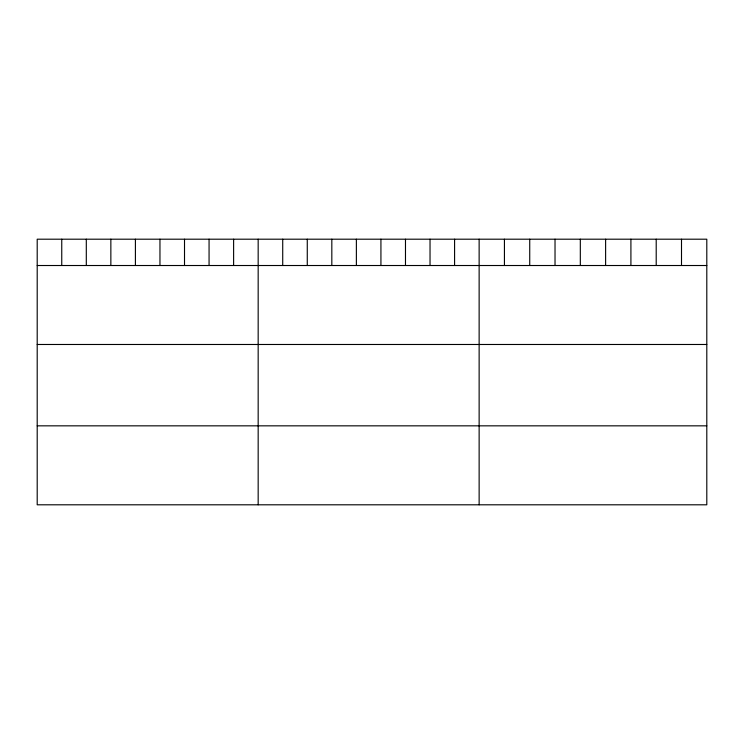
<?xml version="1.0" encoding="UTF-8"?>
<svg xmlns="http://www.w3.org/2000/svg" width="744" height="744" viewBox="0 0 744 744"><rect width="100%" height="100%" fill="white"/><g stroke="black" fill="none" stroke-linecap="round" stroke-linejoin="round"><path stroke-width="1.12" d="M706.8 265.515L706.8 504.804L37.2 504.804L37.2 239.196L706.8 239.196L706.8 265.515L37.2 265.515M37.2 344.481L706.8 344.481M37.2 425.838L706.8 425.838M681.504 239.196L681.504 265.515M656.208 239.196L656.208 265.515M630.912 239.196L630.912 265.515M605.616 239.196L605.616 265.515M580.32 239.196L580.32 265.515M555.024 239.196L555.024 265.515M529.728 239.196L529.728 265.515M504.432 239.196L504.432 265.515M479.136 239.196L479.136 504.804M454.584 239.196L454.584 265.515M430.032 239.196L430.032 265.515M405.48 239.196L405.48 265.515M380.928 239.196L380.928 265.515M356.376 239.196L356.376 265.515M331.824 239.196L331.824 265.515M307.272 239.196L307.272 265.515M282.72 239.196L282.72 265.515M258.168 239.196L258.168 504.804M233.616 239.196L233.616 265.515M209.064 239.196L209.064 265.515M184.512 239.196L184.512 265.515M159.96 239.196L159.96 265.515M135.408 239.196L135.408 265.515M110.856 239.196L110.856 265.515M86.304 239.196L86.304 265.515M61.752 239.196L61.752 265.515"/></g></svg>
